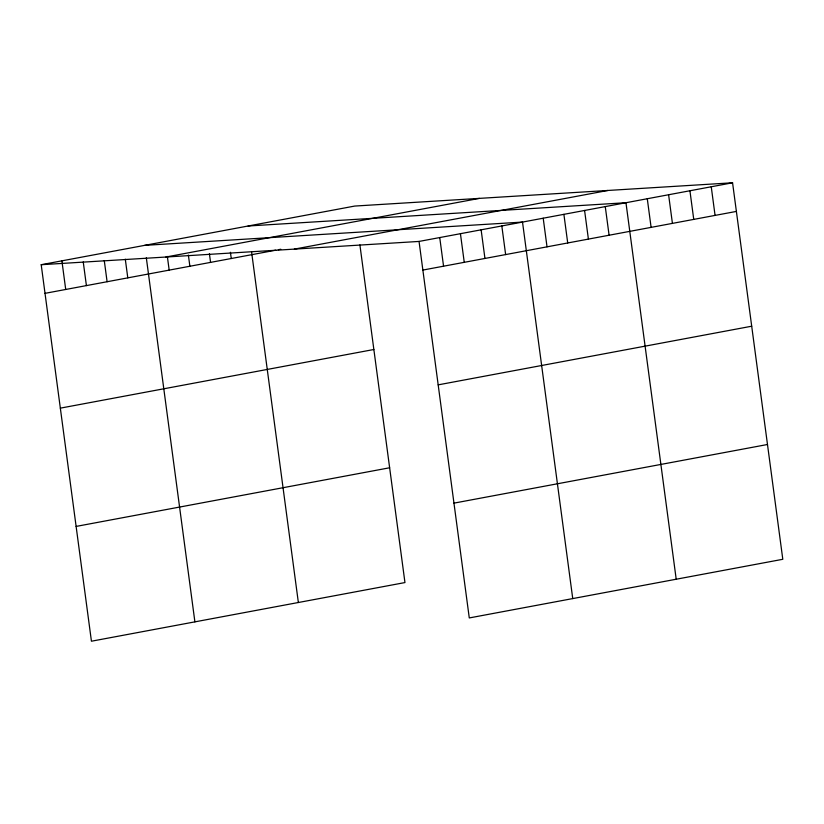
<?xml version="1.0" encoding="UTF-8"?>
<svg xmlns="http://www.w3.org/2000/svg" width="824" height="824" viewBox="0 0 824 824"><rect width="100%" height="100%" fill="white"/><g stroke="black" fill="none" stroke-linecap="round" stroke-linejoin="round"><path stroke-width="1.24" d="M41.2 264.71L354.722 206.062L732.567 182.784L782.8 559.29L469.278 617.938L419.045 241.432L41.2 264.71L91.433 641.216L404.955 582.568L359.903 244.903M165.892 257.026L479.403 198.378M45.021 293.344L275.772 250.187M278.275 249.713L280.788 249.239M294.353 249.116L607.875 190.468M419.045 241.432L732.567 182.784M422.867 270.066L736.388 211.418M60.337 408.148L373.859 349.5M438.183 384.859L751.704 326.211M76.117 526.423L389.639 467.774M453.962 503.134L767.484 444.497M248.127 226.003L625.962 202.725L676.205 579.231M144.663 245.356L522.509 222.078L572.742 598.585M711.246 186.77L715.067 215.404M689.925 190.756L693.746 219.39M668.604 194.742L672.425 223.386M647.283 198.738L651.104 227.373M605.269 206.597L609.091 235.231M584.587 210.46L588.398 239.104M563.894 214.333L567.715 242.967M543.201 218.206L547.023 246.84M501.816 225.951L505.637 254.585M481.123 229.814L484.945 258.458M460.431 233.686L464.252 262.32M439.738 237.559L443.559 266.193M251.608 252.154L298.36 602.509M230.421 252.288L231.256 258.509M209.399 253.668L210.563 262.382M188.377 255.049L189.87 266.255M167.344 256.429L169.178 270.128M146.322 257.809L194.897 621.863M125.3 259.189L127.792 277.863M104.277 260.569L107.099 281.736M83.245 261.95L86.407 285.609M61.893 260.837L65.714 289.471"/></g></svg>
